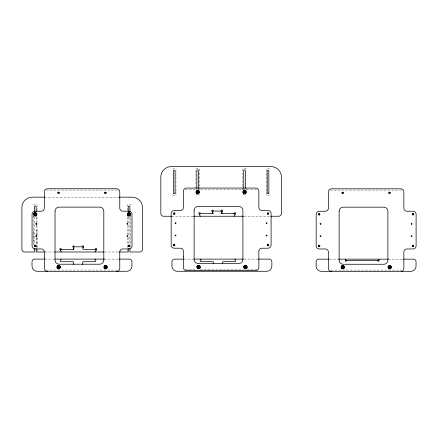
<?xml version="1.0" encoding="UTF-8"?>
<svg xmlns="http://www.w3.org/2000/svg" width="438" height="438" viewBox="0 0 438 438"><rect width="100%" height="100%" fill="white"/><g stroke="black" fill="none" stroke-linecap="round" stroke-linejoin="round"><path stroke-width="0.33" stroke-dasharray="2.19 1.64" d="M33.589 215.945L33.589 244.513L33.589 230.421M37.006 251.313L37.006 248.592M37.006 247.913L37.006 237.708M37.006 234.987L37.006 225.466M37.006 223.079L37.006 215.945M37.006 210.503L37.006 205.061A2.267 2.267 0 0 0 33.589 205.061M127.381 251.313L127.381 237.714M127.381 234.992L127.381 225.471M127.381 222.75L127.381 215.95M127.381 210.508L127.381 205.066A2.267 2.267 0 0 1 130.798 205.066M130.798 247.235L130.798 215.95M185.329 189.358L256.936 189.358M46.236 190.059L118.528 190.059M330.334 190.103L401.942 190.103M44.572 197.171L119.131 197.171M171.636 216.246L193.519 216.246M244.212 216.246L270.684 216.246M45.015 251.992L53.962 251.992M104.512 251.992L118.786 251.992M44.846 259.11L54.394 259.11M104.343 259.11L118.534 259.11M184.086 259.11L192.95 259.11M244.262 259.11L257.779 259.11M329.622 259.154L337.808 259.154M388.44 259.154L402.626 259.154M185.329 269.359L196.24 269.359M200.336 269.359L243.298 269.359M247.388 269.359L257.621 269.359M46.236 270.06L117.844 270.06M331.019 270.104L401.257 270.104M246.287 188.882L246.287 190.212M242.866 190.212L242.866 168.86A2.267 2.267 0 0 1 246.287 168.86M199.389 190.212L199.389 168.86A2.267 2.267 0 0 0 195.972 168.86L195.972 190.212M129.916 217.128L129.916 244.475M128.257 217.128L128.257 222.597M128.257 225.335L128.257 234.905M128.257 237.637L128.257 244.475M37.006 230.421L37.006 234.938M37.006 237.516L37.006 251.992M36.124 217.128L36.124 222.597M36.124 225.335L36.124 234.905M36.124 237.637L36.124 244.475M34.465 217.128L34.465 244.475M199.115 194.302A2.382 2.382 0 0 1 198.863 194.461M196.563 194.461A2.382 2.382 0 0 1 196.312 194.302M196.312 190.037A2.382 2.382 0 0 1 196.563 189.873M198.863 189.873A2.382 2.382 0 0 1 199.115 190.037M243.714 194.554A2.382 2.382 0 0 1 243.446 194.423M243.194 189.993A2.382 2.382 0 0 1 243.714 189.709M245.745 189.835A2.382 2.382 0 0 1 245.997 189.993M130.644 216.23A2.382 2.382 0 0 1 130.409 216.421M129.604 216.799A2.382 2.382 0 0 1 128.416 216.799M127.611 216.421A2.382 2.382 0 0 1 127.381 216.23M36.852 216.23A2.382 2.382 0 0 1 36.622 216.421M35.812 216.799A2.382 2.382 0 0 1 34.624 216.799M34.071 216.58A2.382 2.382 0 0 1 33.589 216.23M269.731 194.669A2.267 2.267 0 0 1 266.315 194.669L266.315 169.314A2.267 2.267 0 0 1 269.731 169.314M246.057 194.445A2.267 2.267 0 0 1 245.8 194.636M245.214 194.905A2.267 2.267 0 0 1 243.939 194.905M243.637 194.79A2.267 2.267 0 0 1 243.095 194.445M199.164 194.445A2.267 2.267 0 0 1 198.622 194.79M198.315 194.905A2.267 2.267 0 0 1 197.045 194.905M196.459 194.636A2.267 2.267 0 0 1 196.202 194.445M172.523 194.669A2.267 2.267 0 0 0 175.945 194.669L175.945 169.314A2.267 2.267 0 0 0 172.523 169.314"/><path stroke-width="0.66" d="M197.423 267.229L197.029 266.315L197.768 265.702M245.242 192.397C245.034 189.84 242.657 193.47 245.083 192.638M244.086 267.07L243.933 266.315L244.672 265.702M222.816 263.851L222.345 262.373L222.904 261.71L235.359 261.661L235.792 260.911L234.801 259.11M83.056 247.826L83.056 247.152L82.475 246.813L73.929 246.824L73.464 247.152L73.464 247.826M96.004 250.416L96.004 249.742L95.424 249.403L83.078 249.364L82.645 248.614L83.642 246.813A0.673 0.673 0 0 0 83.395 245.893A0.673 0.673 0 0 0 82.475 246.14L82.087 246.813M221.666 212.644L221.666 213.317L222.247 213.651M221.995 212.074L221.995 211.401L221.409 211.061L212.863 211.072L212.348 211.505L212.397 212.074M234.943 214.664L234.943 213.99L234.357 213.651L221.081 213.651L222.575 211.061A0.673 0.673 0 0 0 222.329 210.141A0.673 0.673 0 0 0 221.409 210.388L221.02 211.061M61.21 259.11L60.22 260.911L60.767 261.694L72.998 261.7C74.739 261.962 72.089 264.026 73.836 264.289M95.035 249.403L95.424 248.729A0.673 0.673 0 0 1 96.344 248.483A0.673 0.673 0 0 1 96.59 249.403L95.095 251.992M201.135 259.11L200.139 260.911L200.571 261.661L213.032 261.71L213.591 262.373L213.12 263.851M233.969 213.651L234.357 212.983A0.673 0.673 0 0 1 235.277 212.731A0.673 0.673 0 0 1 235.524 213.651L234.029 216.246M59.086 267.777L59.086 266.78L58.09 266.78M104.841 267.021C105.24 265.997 106.768 267.005 105.991 267.777M197.182 191.641L197.182 192.638L198.179 192.638M343.184 267.821C344.219 266.359 341.153 266.359 342.188 267.821M390.088 267.821L390.088 266.824L389.092 266.824M57.236 266.326L57.849 265.702M57.394 266.419L57.942 265.866M127.688 213.525L128.23 212.972M34.443 212.972L33.896 213.525A1.538 1.538 0 0 0 33.896 215.042L34.443 215.6A1.478 1.478 0 0 0 35.938 215.6L36.485 215.042A1.538 1.538 0 0 0 36.485 213.525L35.938 212.972M196.843 190.689L196.229 191.313A1.73 1.73 0 0 0 196.229 193.021L196.843 193.645A1.659 1.659 0 0 0 198.524 193.645L199.137 193.021A1.73 1.73 0 0 0 199.137 191.313L198.524 190.689M196.936 190.853L196.388 191.406A1.538 1.538 0 0 0 196.388 192.928L196.936 193.481A1.478 1.478 0 0 0 198.43 193.481L198.978 192.928A1.538 1.538 0 0 0 198.978 191.406L198.43 190.853M104.753 265.702L104.14 266.326A1.73 1.73 0 0 0 104.14 268.034L104.753 268.658A1.659 1.659 0 0 0 106.434 268.658L107.047 268.034A1.73 1.73 0 0 0 107.047 266.326L106.434 265.702M104.846 265.866L104.299 266.419A1.538 1.538 0 0 0 104.299 267.936L104.846 268.494A1.478 1.478 0 0 0 106.341 268.494L106.888 267.936A1.538 1.538 0 0 0 106.888 266.419L106.341 265.866M197.861 265.866L197.314 266.419A1.538 1.538 0 0 0 197.314 267.936L197.861 268.494A1.478 1.478 0 0 0 199.356 268.494L199.903 267.936A1.538 1.538 0 0 0 199.903 266.419L199.356 265.866M244.765 265.866L244.218 266.419A1.538 1.538 0 0 0 244.218 267.936L244.765 268.494A1.478 1.478 0 0 0 246.26 268.494L246.808 267.936A1.538 1.538 0 0 0 246.808 266.419L246.26 265.866M35.396 214.91L35.796 213.996M197.423 191.483L198.179 191.641M198.179 266.074L197.423 265.921L197.155 266.326A1.73 1.73 0 0 0 197.155 268.034L197.768 268.658A1.659 1.659 0 0 0 199.449 268.658L200.062 268.034A1.73 1.73 0 0 0 200.062 266.326L199.449 265.702M245.083 266.074L244.327 265.921L244.059 266.326A1.73 1.73 0 0 0 244.059 268.034L244.672 268.658A1.659 1.659 0 0 0 246.353 268.658L246.966 268.034A1.73 1.73 0 0 0 246.966 266.326L246.353 265.702M212.145 213.651L212.726 213.317L212.726 212.644M60.515 250.416L60.515 249.742L61.096 249.403L73.436 249.364L73.874 248.614L72.878 246.813A0.673 0.673 0 0 1 73.124 245.893A0.673 0.673 0 0 1 74.044 246.14L74.433 246.813M82.262 264.289C84.003 264.026 81.358 261.962 83.1 261.7L95.325 261.694L95.873 260.911L94.882 259.11M44.572 197.171L32.259 197.171A10.359 10.359 0 0 0 21.9 207.53L21.9 249.403A2.59 2.59 0 0 0 24.49 251.992L34.465 251.992L34.465 248.576M119.131 197.171L132.128 197.171A10.359 10.359 0 0 1 142.487 207.53L142.487 249.403A2.59 2.59 0 0 1 139.897 251.992L129.916 251.992L129.916 248.576M171.636 216.246L163.429 216.246A2.59 2.59 0 0 1 160.834 213.651L160.834 176.957A10.359 10.359 0 0 1 171.198 166.599L271.062 166.599A10.359 10.359 0 0 1 281.42 176.957L281.42 213.651A2.59 2.59 0 0 1 278.831 216.246L270.684 216.246M193.519 216.246L243.533 216.246M44.468 251.992L36.124 251.992L36.124 248.576M54.64 251.992L103.894 251.992M119.306 251.992L128.257 251.992L128.257 248.576M44.161 259.11L34.618 259.11A2.59 2.59 0 0 0 32.029 261.7L32.029 266.107A5.179 5.179 0 0 0 37.208 271.286L47.457 271.286M55.073 259.11L104.343 259.11M119.207 259.11L129.347 259.11A2.59 2.59 0 0 1 131.937 261.7L131.937 266.107A5.179 5.179 0 0 1 126.757 271.286L116.503 271.286M183.402 259.11L174.538 259.11A2.59 2.59 0 0 0 171.948 261.7L171.948 266.107A5.179 5.179 0 0 0 177.127 271.286L266.676 271.286A5.179 5.179 0 0 0 271.856 266.107L271.856 261.7A2.59 2.59 0 0 0 269.266 259.11L258.453 259.11M193.629 259.11L243.588 259.11M328.943 259.154L318.711 259.154A2.59 2.59 0 0 0 316.121 261.749L316.121 266.151A5.179 5.179 0 0 0 321.3 271.33L400.803 271.401A3.061 3.061 0 0 0 403.863 268.341L403.863 252.025A3.061 3.061 0 0 1 406.924 248.97L413.039 248.97A3.061 3.061 0 0 0 416.1 245.91L416.1 214.302A3.061 3.061 0 0 0 413.039 211.242L406.924 211.242A3.061 3.061 0 0 1 403.863 208.181L403.863 191.871A3.061 3.061 0 0 0 400.803 188.811L331.467 188.811A3.061 3.061 0 0 0 328.412 191.871L328.412 208.181A3.061 3.061 0 0 1 325.352 211.242L319.236 211.242A3.061 3.061 0 0 0 316.176 214.302L316.176 245.91A3.061 3.061 0 0 0 319.236 248.97L325.352 248.97A3.061 3.061 0 0 1 328.412 252.025L328.412 268.341A3.061 3.061 0 0 0 331.467 271.401M338.486 259.154L388.44 259.154M403.305 259.154L413.439 259.154A2.59 2.59 0 0 1 416.029 261.749L416.029 266.151A5.179 5.179 0 0 1 410.849 271.33L401.279 271.33M345.308 259.154L345.308 260.451L378.98 260.451L378.98 259.154M35.637 213.76C34.865 212.983 33.857 214.511 34.881 214.91M129.73 212.972L130.272 213.525A1.538 1.538 0 0 1 130.272 215.042L129.73 215.6A1.478 1.478 0 0 1 128.23 215.6L127.688 215.042M59.53 265.702L60.143 266.326A1.73 1.73 0 0 1 60.143 268.034L59.53 268.658A1.659 1.659 0 0 1 57.849 268.658L57.236 268.034M59.437 265.866L59.984 266.419A1.538 1.538 0 0 1 59.984 267.936L59.437 268.494A1.478 1.478 0 0 1 57.942 268.494L57.394 267.936M213.372 211.061L212.983 210.388A0.673 0.673 0 0 0 212.063 210.141A0.673 0.673 0 0 0 211.817 211.061L213.311 213.651L200.035 213.651L199.449 213.99L199.449 214.664M200.423 213.651L200.035 212.983A0.673 0.673 0 0 0 199.115 212.731A0.673 0.673 0 0 0 198.868 213.651L200.363 216.246M61.484 249.403L61.096 248.729A0.673 0.673 0 0 0 60.176 248.483A0.673 0.673 0 0 0 59.929 249.403L61.424 251.992M245.406 188.329L245.406 170.672A0.827 0.827 0 0 0 244.579 169.845A0.827 0.827 0 0 0 243.747 170.672L243.747 188.329M198.507 188.329L198.507 170.672A0.827 0.827 0 0 0 197.68 169.845A0.827 0.827 0 0 0 196.854 170.672L196.854 188.329M129.916 211.663L129.916 206.878A0.827 0.827 0 0 0 129.09 206.046A0.827 0.827 0 0 0 128.257 206.878L128.257 211.663M128.257 245.16L128.257 246.523M36.124 211.658L36.124 206.873A0.827 0.827 0 0 0 35.297 206.046A0.827 0.827 0 0 0 34.465 206.873L34.465 211.658M36.124 223.281L36.124 224.65M36.124 235.589L36.124 236.953M36.124 245.16L36.124 246.523M34.465 245.16L34.465 246.523M346.606 260.451A0.657 0.657 0 0 1 345.954 261.223A0.657 0.657 0 0 1 345.308 260.451M378.98 260.451A0.668 0.668 0 0 1 378.328 261.272A0.668 0.668 0 0 1 377.682 260.451M196.843 190.787A1.659 1.659 0 0 1 198.524 190.787M196.936 190.941A1.478 1.478 0 0 1 198.43 190.941M197.768 265.795A1.659 1.659 0 0 1 199.449 265.795M197.861 265.948A1.478 1.478 0 0 1 199.356 265.948M196.98 266.572A0.706 0.706 0 0 1 197.68 265.871M243.884 266.572A0.706 0.706 0 0 1 244.585 265.871M244.672 265.795A1.659 1.659 0 0 1 246.353 265.795M244.765 265.948A1.478 1.478 0 0 1 246.26 265.948M73.792 248.395A0.684 0.684 0 0 1 73.206 249.403M127.6 215.042A1.538 1.538 0 0 1 127.6 213.525M128.23 213.054A1.478 1.478 0 0 1 129.73 213.054M129.309 211.713A2.382 2.382 0 0 1 129.604 211.773M104.753 265.795A1.659 1.659 0 0 1 106.434 265.795M104.846 265.948A1.478 1.478 0 0 1 106.341 265.948M57.849 265.795A1.659 1.659 0 0 1 59.53 265.795M57.137 268.034A1.73 1.73 0 0 1 57.137 266.326M57.307 267.936A1.538 1.538 0 0 1 57.307 266.419M57.942 265.948A1.478 1.478 0 0 1 59.437 265.948M34.443 213.054A1.478 1.478 0 0 1 35.938 213.054M44.315 257.32L44.315 268.297A3.061 3.061 0 0 0 47.375 271.357L116.711 271.357A3.061 3.061 0 0 0 119.771 268.297L119.771 251.981A3.061 3.061 0 0 1 122.826 248.926L128.947 248.926A3.061 3.061 0 0 0 132.002 245.866L132.002 214.259A3.061 3.061 0 0 0 128.947 211.198L122.826 211.198A3.061 3.061 0 0 1 119.771 208.138L119.771 191.822A3.061 3.061 0 0 0 116.711 188.767L47.375 188.767A3.061 3.061 0 0 0 44.315 191.822L44.315 208.138A3.061 3.061 0 0 1 41.254 211.198L35.139 211.198A3.061 3.061 0 0 0 32.078 214.259L32.078 245.866A3.061 3.061 0 0 0 35.139 248.926L41.254 248.926A3.061 3.061 0 0 1 44.315 251.981L44.315 257.32M55.024 211.198L55.024 260.139A4.079 4.079 0 0 0 59.103 264.218L99.727 264.218A4.079 4.079 0 0 0 103.806 260.139L103.806 211.198A4.079 4.079 0 0 0 99.727 207.119L59.103 207.119A4.079 4.079 0 0 0 55.024 211.198M183.407 256.613L183.407 267.596A3.061 3.061 0 0 0 186.468 270.651L255.803 270.651A3.061 3.061 0 0 0 258.863 267.596L258.863 251.281A3.061 3.061 0 0 1 261.919 248.22L268.04 248.22A3.061 3.061 0 0 0 271.095 245.16L271.095 213.552A3.061 3.061 0 0 0 268.04 210.492L261.919 210.492A3.061 3.061 0 0 1 258.863 207.437L258.863 191.121A3.061 3.061 0 0 0 255.803 188.061L186.468 188.061A3.061 3.061 0 0 0 183.407 191.121L183.407 207.437A3.061 3.061 0 0 1 180.346 210.492L174.231 210.492A3.061 3.061 0 0 0 171.17 213.552L171.17 245.16A3.061 3.061 0 0 0 174.231 248.22L180.346 248.22A3.061 3.061 0 0 1 183.407 251.281L183.407 256.613M194.116 210.492L194.116 259.438A4.079 4.079 0 0 0 198.19 263.517L238.819 263.517A4.079 4.079 0 0 0 242.898 259.438L242.898 210.492A4.079 4.079 0 0 0 238.819 206.413L198.19 206.413A4.079 4.079 0 0 0 194.116 210.492M339.116 211.242L339.116 260.183A4.079 4.079 0 0 0 343.195 264.262L383.819 264.262A4.079 4.079 0 0 0 387.898 260.183L387.898 211.242A4.079 4.079 0 0 0 383.819 207.163L343.195 207.163A4.079 4.079 0 0 0 339.116 211.242M58.188 267.098C58.999 268.965 59.552 265.587 58.188 267.098M105.093 267.098C105.903 268.965 106.456 265.587 105.093 267.098M198.107 267.098C198.918 268.965 199.476 265.587 198.107 267.098M245.012 267.098C245.822 268.965 246.375 265.587 245.012 267.098M342.286 267.142C343.096 269.009 343.649 265.631 342.286 267.142M389.185 267.142C389.995 269.009 390.554 265.631 389.185 267.142M36.009 223.736C36.447 225.937 37.832 222.433 36.009 223.736M36.009 235.972C36.447 238.168 37.832 234.669 36.009 235.972M34.482 245.608C35.035 248.368 36.77 243.971 34.482 245.608M57.936 192.583C58.489 195.348 60.225 190.952 57.936 192.583M104.841 192.583C105.394 195.348 107.124 190.952 104.841 192.583M128.29 213.996C128.843 216.755 130.579 212.364 128.29 213.996M127.031 223.736C127.474 225.937 128.854 222.433 127.031 223.736M127.031 235.972C127.474 238.168 128.854 234.669 127.031 235.972M128.29 245.608C128.843 248.368 130.579 243.971 128.29 245.608M173.574 213.295C174.127 216.054 175.862 211.658 173.574 213.295M175.101 223.035C175.539 225.231 176.925 221.732 175.101 223.035M175.101 235.266C175.539 237.467 176.925 233.969 175.101 235.266M173.574 244.902C174.127 247.662 175.862 243.265 173.574 244.902M267.383 213.295C267.936 216.054 269.671 211.658 267.383 213.295M266.123 223.035C266.567 225.231 267.946 221.732 266.123 223.035M266.123 235.266C266.567 237.467 267.946 233.969 266.123 235.266M267.383 244.902C267.936 247.662 269.671 243.265 267.383 244.902M318.579 214.04C319.132 216.805 320.868 212.408 318.579 214.04M320.107 223.78C320.545 225.981 321.925 222.482 320.107 223.78M320.107 236.016C320.545 238.217 321.925 234.713 320.107 236.016M318.579 245.652C319.132 248.412 320.868 244.015 318.579 245.652M342.029 192.627C342.582 195.392 344.317 190.995 342.029 192.627M388.933 192.627C389.486 195.392 391.222 190.995 388.933 192.627M412.388 214.04C412.941 216.805 414.671 212.408 412.388 214.04M411.129 223.78C411.567 225.981 412.946 222.477 411.129 223.78M411.129 236.016C411.567 238.212 412.946 234.713 411.129 236.016M412.388 245.652C412.941 248.412 414.671 244.015 412.388 245.652M34.712 214.105C35.139 216.098 36.349 212.89 34.712 214.105M128.504 214.105C128.931 216.098 130.141 212.89 128.504 214.105M197.209 191.986C197.637 193.979 198.841 190.776 197.209 191.986M244.086 191.948C244.519 193.941 245.723 190.738 244.086 191.948M34 213.076L33.731 213.432A1.73 1.73 0 0 0 33.731 215.14L34.35 215.764A1.659 1.659 0 0 0 36.031 215.764L36.644 215.14A1.73 1.73 0 0 0 36.644 213.432L36.026 212.808A1.659 1.659 0 0 0 34.35 212.808L34 213.076M127.792 213.076L127.524 213.432A1.73 1.73 0 0 0 127.524 215.14L128.142 215.764A1.659 1.659 0 0 0 129.818 215.764L130.436 215.14A1.73 1.73 0 0 0 130.436 213.432L129.818 212.808A1.659 1.659 0 0 0 128.142 212.808L127.792 213.076M243.375 190.924L243.106 191.275A1.73 1.73 0 0 0 243.112 192.983L243.725 193.607A1.659 1.659 0 0 0 245.406 193.607L246.019 192.983A1.73 1.73 0 0 0 246.019 191.275L245.406 190.65A1.659 1.659 0 0 0 243.725 190.65L243.375 190.924M243.506 191.056L243.271 191.368A1.538 1.538 0 0 0 243.271 192.89L243.818 193.443A1.478 1.478 0 0 0 245.313 193.443L245.86 192.89A1.538 1.538 0 0 0 245.86 191.368L245.313 190.815A1.478 1.478 0 0 0 243.818 190.815L243.506 191.056M341.596 266.019L341.328 266.37A1.73 1.73 0 0 0 341.328 268.078L341.947 268.702A1.659 1.659 0 0 0 343.627 268.702L344.241 268.078A1.73 1.73 0 0 0 344.241 266.37L343.627 265.746A1.659 1.659 0 0 0 341.947 265.746L341.596 266.019M341.728 266.151L341.492 266.463A1.538 1.538 0 0 0 341.492 267.985L342.04 268.538A1.478 1.478 0 0 0 343.534 268.538L344.082 267.985A1.538 1.538 0 0 0 344.082 266.463L343.534 265.91A1.478 1.478 0 0 0 342.04 265.91L341.728 266.151M388.501 266.019L388.232 266.37A1.73 1.73 0 0 0 388.232 268.078L388.851 268.702A1.659 1.659 0 0 0 390.526 268.702L391.145 268.078A1.73 1.73 0 0 0 391.145 266.37L390.526 265.746A1.659 1.659 0 0 0 388.851 265.746L388.501 266.019M388.632 266.151L388.397 266.463A1.538 1.538 0 0 0 388.397 267.985L388.939 268.538A1.478 1.478 0 0 0 390.439 268.538L390.981 267.985A1.538 1.538 0 0 0 390.981 266.463L390.439 265.91A1.478 1.478 0 0 0 388.939 265.91L388.632 266.151M35.188 213.695L34.679 213.99L34.679 214.582L35.188 214.877L35.702 214.582L35.702 213.99L35.188 213.695M128.98 213.695L128.465 213.99L128.465 214.582L128.98 214.877L129.495 214.582L129.495 213.99L128.98 213.695M58.692 266.589L58.177 266.884L58.177 267.476L58.692 267.771L59.201 267.476L59.201 266.884L58.692 266.589M197.68 191.576L197.171 191.871L197.171 192.463L197.68 192.758L198.195 192.463L198.195 191.871L197.68 191.576M105.591 266.589L105.082 266.884L105.082 267.476L105.591 267.771L106.106 267.476L106.106 266.884L105.591 266.589M244.563 191.537L244.054 191.833L244.054 192.424L244.563 192.72L245.077 192.424L245.077 191.833L244.563 191.537M198.611 266.589L198.096 266.884L198.096 267.476L198.611 267.771L199.12 267.476L199.12 266.884L198.611 266.589M245.51 266.589L245.001 266.884L245.001 267.476L245.51 267.771L246.025 267.476L246.025 266.884L245.51 266.589M342.784 266.632L342.275 266.928L342.275 267.519L342.784 267.815L343.299 267.519L343.299 266.928L342.784 266.632M389.689 266.632L389.174 266.928L389.174 267.519L389.689 267.815L390.203 267.519L390.203 266.928L389.689 266.632M268.855 192.857L268.855 171.127A0.827 0.827 0 0 0 268.023 170.3A0.827 0.827 0 0 0 267.196 171.127L267.196 192.857A0.827 0.827 0 0 0 268.023 193.684A0.827 0.827 0 0 0 268.855 192.857M175.063 192.857L175.063 171.127A0.827 0.827 0 0 0 174.231 170.294A0.827 0.827 0 0 0 173.404 171.127L173.404 192.857A0.827 0.827 0 0 0 174.231 193.684A0.827 0.827 0 0 0 175.063 192.857M318.88 246.517A0.706 0.706 0 0 0 319.937 245.91A0.706 0.706 0 0 0 318.88 245.302A0.706 0.706 0 0 0 318.88 246.517M318.88 214.91A0.706 0.706 0 0 0 319.937 214.302A0.706 0.706 0 0 0 318.88 213.689A0.706 0.706 0 0 0 318.88 214.91M412.486 246.348A0.706 0.706 0 0 0 413.696 246.167A0.706 0.706 0 0 0 412.935 245.214A0.706 0.706 0 0 0 412.486 246.348M412.486 214.74A0.706 0.706 0 0 0 413.696 214.56A0.706 0.706 0 0 0 412.935 213.602A0.706 0.706 0 0 0 412.486 214.74M389.037 193.328A0.706 0.706 0 0 0 390.242 193.147A0.706 0.706 0 0 0 389.486 192.194A0.706 0.706 0 0 0 389.037 193.328M342.335 193.497A0.706 0.706 0 0 0 343.392 192.89A0.706 0.706 0 0 0 342.335 192.277A0.706 0.706 0 0 0 342.335 193.497M173.881 245.773A0.706 0.706 0 0 0 174.937 245.16A0.706 0.706 0 0 0 173.881 244.552A0.706 0.706 0 0 0 173.881 245.773M173.881 214.16A0.706 0.706 0 0 0 174.937 213.552A0.706 0.706 0 0 0 173.881 212.945A0.706 0.706 0 0 0 173.881 214.16M267.487 245.598A0.706 0.706 0 0 0 268.691 245.422A0.706 0.706 0 0 0 267.936 244.464A0.706 0.706 0 0 0 267.487 245.598M267.487 213.99A0.706 0.706 0 0 0 268.691 213.81A0.706 0.706 0 0 0 267.936 212.857A0.706 0.706 0 0 0 267.487 213.99M34.788 246.474A0.706 0.706 0 0 0 35.845 245.866A0.706 0.706 0 0 0 34.788 245.258A0.706 0.706 0 0 0 34.788 246.474M128.394 246.304A0.706 0.706 0 0 0 129.599 246.123A0.706 0.706 0 0 0 128.843 245.171A0.706 0.706 0 0 0 128.394 246.304M104.939 193.284A0.706 0.706 0 0 0 106.149 193.103A0.706 0.706 0 0 0 105.388 192.145A0.706 0.706 0 0 0 104.939 193.284M58.238 193.454A0.706 0.706 0 0 0 59.294 192.846A0.706 0.706 0 0 0 58.238 192.233A0.706 0.706 0 0 0 58.238 193.454"/></g></svg>
